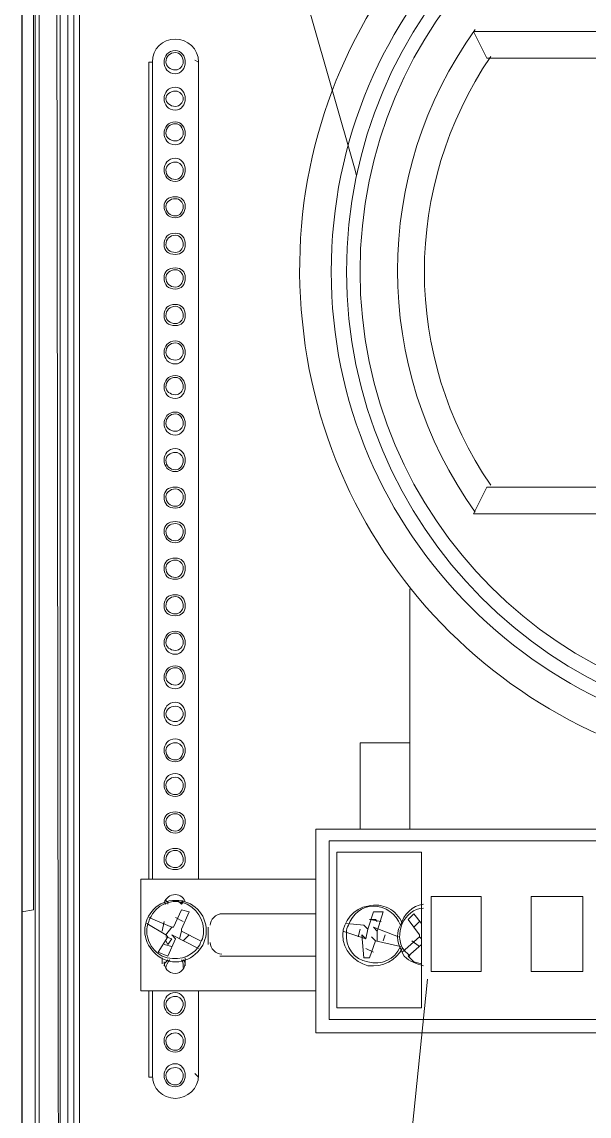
# Model space of a CAD drawing. Header units: metres. Extents: x 2999 to 3164, y 1641 to 1678.
# Drawn here: x 3010.525 to 3010.983, y 1651.341 to 1652.225 of the extents above; entities that cross this region are included whole.
import ezdxf

# ---------------------------------------------------------------- set-up
doc = ezdxf.new("R2010")
doc.units = ezdxf.units.M

msp = doc.modelspace()

# ---------------------------------------------------------------- linework, layer by layer
at = {"color": 7, "linetype": 'Continuous', "lineweight": 20, "true_color": 0x000007}
for points in [[(3010.52473, 1652.67497), (3010.52473, 1650.14374), (3010.52473, 1650.14374)], [(3010.52473, 1652.67497), (3010.52473, 1650.14374), (3010.52473, 1650.14374)], [(3010.525, 1652.67497), (3010.525, 1650.14374), (3010.525, 1650.14374)], [(3010.525, 1652.67497), (3010.525, 1650.14374), (3010.525, 1650.14374)], [(3010.56664, 1650.67606), (3010.56664, 1652.59271), (3010.56198, 1652.59737), (3010.56198, 1652.45925)], [(3010.52473, 1651.50635), (3010.53404, 1651.5079), (3010.53404, 1652.58961), (3010.52473, 1652.58961)], [(3010.56664, 1652.59271), (3010.57129, 1652.59271), (3010.57129, 1650.96627)], [(3010.5387, 1652.5834), (3010.5387, 1650.15771), (3010.5387, 1650.15771)], [(3010.5356, 1652.57564), (3010.5356, 1650.15616), (3010.5356, 1650.15616)], [(3010.55577, 1652.46546), (3010.55267, 1652.46856), (3010.55577, 1650.21979)], [(3010.56198, 1650.21979), (3010.56198, 1652.45925), (3010.55577, 1652.46546), (3010.55577, 1650.21979)], [(3010.88944, 1652.21714), (3011.42641, 1652.21714), (3011.42641, 1652.21714)], [(3010.9003, 1652.19542), (3010.88944, 1652.21714), (3010.88944, 1652.21714)], [(3010.9003, 1652.19542), (3011.414, 1652.19542), (3011.42641, 1652.21714)], [(3010.63027, 1651.53273), (3010.63027, 1652.19231), (3010.62716, 1652.19231)], [(3010.62716, 1652.19231), (3010.62716, 1651.53273), (3010.62716, 1651.53273)], [(3010.66751, 1652.19231), (3010.66441, 1652.19386), (3010.66441, 1652.19386)], [(3010.66751, 1651.53273), (3010.66751, 1652.19231), (3010.66751, 1652.19231)], [(3010.66751, 1651.53273), (3010.66751, 1652.19231), (3010.66751, 1652.19231)], [(3010.9003, 1651.84933), (3010.88944, 1651.8276), (3010.88944, 1651.8276)], [(3011.414, 1651.84933), (3010.9003, 1651.84933), (3010.9003, 1651.84933)], [(3011.42641, 1651.8276), (3010.88944, 1651.8276), (3010.88944, 1651.8276)], [(3010.83823, 1651.57309), (3010.83823, 1651.76708), (3010.83823, 1651.76708)], [(3010.83823, 1651.64292), (3010.79788, 1651.64292), (3010.79788, 1651.57309)], [(3010.76218, 1651.57309), (3011.55057, 1651.57309), (3011.55057, 1651.57309)], [(3010.76218, 1651.40858), (3010.76218, 1651.57309), (3010.76218, 1651.57309)], [(3010.77304, 1651.56377), (3010.77304, 1651.41944), (3010.77304, 1651.41944)], [(3011.54281, 1651.56377), (3010.77304, 1651.56377), (3010.77304, 1651.56377)], [(3010.84754, 1651.55446), (3010.84754, 1651.42875), (3010.77925, 1651.42875), (3010.77925, 1651.55446)], [(3010.77925, 1651.55446), (3010.84754, 1651.55446), (3010.84754, 1651.55446)], [(3010.62095, 1651.53273), (3010.62095, 1651.44272), (3010.62095, 1651.44272)], [(3010.76218, 1651.53273), (3010.62095, 1651.53273), (3010.62095, 1651.53273)], [(3010.8553, 1651.51877), (3010.89565, 1651.51877), (3010.89565, 1651.51877)], [(3010.8553, 1651.45824), (3010.8553, 1651.51877), (3010.8553, 1651.51877)], [(3010.89565, 1651.51877), (3010.89565, 1651.45824), (3010.89565, 1651.45824)], [(3010.9779, 1651.51877), (3010.9779, 1651.45824), (3010.936, 1651.45824)], [(3010.936, 1651.45824), (3010.936, 1651.51877), (3010.936, 1651.51877)], [(3010.936, 1651.51877), (3010.9779, 1651.51877), (3010.9779, 1651.51877)], [(3010.65354, 1651.49083), (3010.65354, 1651.49238), (3010.65975, 1651.50635), (3010.65354, 1651.5079), (3010.64734, 1651.49394), (3010.64579, 1651.49394), (3010.62716, 1651.5017)], [(3010.63958, 1651.51411), (3010.64113, 1651.51256), (3010.64113, 1651.51256)], [(3010.64113, 1651.51566), (3010.64268, 1651.51411), (3010.64268, 1651.51256)], [(3010.6551, 1651.51411), (3010.65354, 1651.51256), (3010.65044, 1651.51566)], [(3010.65354, 1651.51256), (3010.65354, 1651.51411), (3010.6551, 1651.51566)], [(3010.6551, 1651.49859), (3010.64889, 1651.5017), (3010.64889, 1651.5017)], [(3010.76218, 1651.5048), (3010.68458, 1651.5048), (3010.68458, 1651.5048)], [(3010.80874, 1651.50635), (3010.80408, 1651.49238), (3010.80098, 1651.49549), (3010.78701, 1651.49704)], [(3010.80564, 1651.50014), (3010.81029, 1651.50014), (3010.81184, 1651.49859)], [(3010.81495, 1651.49859), (3010.80564, 1651.50014), (3010.80564, 1651.50014)], [(3010.80874, 1651.50635), (3010.8165, 1651.50635), (3010.81184, 1651.49083), (3010.80874, 1651.49394), (3010.82891, 1651.48618)], [(3010.84754, 1651.49704), (3010.84133, 1651.5048), (3010.83667, 1651.50014), (3010.84599, 1651.48773), (3010.84599, 1651.48618), (3010.83202, 1651.47376)], [(3010.64268, 1651.47066), (3010.63492, 1651.47376), (3010.64268, 1651.48618), (3010.64113, 1651.48773), (3010.62561, 1651.49704)], [(3010.63803, 1651.49083), (3010.63958, 1651.49859), (3010.63958, 1651.49859)], [(3010.64579, 1651.49394), (3010.64113, 1651.48773), (3010.64113, 1651.48773)], [(3010.65199, 1651.48462), (3010.65354, 1651.49083), (3010.65354, 1651.49083)], [(3010.66906, 1651.48307), (3010.65354, 1651.49083), (3010.65354, 1651.49083)], [(3010.67527, 1651.49394), (3010.67527, 1651.47997), (3010.67527, 1651.47997)], [(3010.78391, 1651.49083), (3010.80253, 1651.48462), (3010.79943, 1651.48773), (3010.80098, 1651.46911), (3010.80564, 1651.46911), (3010.81029, 1651.48307), (3010.83047, 1651.47842)], [(3010.79632, 1651.48618), (3010.79788, 1651.49238), (3010.79788, 1651.49238)], [(3010.80408, 1651.49238), (3010.80253, 1651.48462), (3010.80253, 1651.48462)], [(3010.81184, 1651.48307), (3010.81184, 1651.49083), (3010.81184, 1651.49083)], [(3010.84599, 1651.49859), (3010.84133, 1651.49394), (3010.84133, 1651.49394)], [(3010.64113, 1651.48618), (3010.64579, 1651.48462), (3010.64579, 1651.48462)], [(3010.64268, 1651.47997), (3010.64113, 1651.48307), (3010.64113, 1651.48307), (3010.64268, 1651.47997), (3010.64579, 1651.48462)], [(3010.64268, 1651.47066), (3010.64889, 1651.48462), (3010.64579, 1651.48773), (3010.66751, 1651.47686)], [(3010.65975, 1651.48773), (3010.6551, 1651.48307), (3010.6551, 1651.48307)], [(3010.81029, 1651.48307), (3010.80719, 1651.48618), (3010.80719, 1651.48618)], [(3010.81805, 1651.48773), (3010.8165, 1651.48307), (3010.8165, 1651.48307)], [(3010.84599, 1651.47842), (3010.83978, 1651.48307), (3010.83978, 1651.48307)], [(3010.84599, 1651.48618), (3010.84754, 1651.48462), (3010.84754, 1651.48462)], [(3010.63958, 1651.47997), (3010.64579, 1651.47842), (3010.64579, 1651.47842)], [(3010.80253, 1651.47686), (3010.80874, 1651.47376), (3010.80874, 1651.47376)], [(3010.84754, 1651.47997), (3010.83667, 1651.47066), (3010.83667, 1651.47066)], [(3010.63803, 1651.46911), (3010.63803, 1651.46445), (3010.63803, 1651.46445)], [(3010.65665, 1651.46445), (3010.65665, 1651.46911), (3010.65665, 1651.46911)], [(3010.68458, 1651.47066), (3010.76218, 1651.47066), (3010.76218, 1651.47066)], [(3010.83667, 1651.47066), (3010.84133, 1651.466), (3010.84754, 1651.46445)], [(3010.89565, 1651.45824), (3010.8553, 1651.45824), (3010.8553, 1651.45824)], [(3010.62095, 1651.44272), (3010.76218, 1651.44272), (3010.76218, 1651.44272)], [(3010.63027, 1651.44272), (3010.63027, 1651.37288), (3010.62716, 1651.37288)], [(3010.62716, 1651.44272), (3010.62716, 1651.37288), (3010.62716, 1651.37288)], [(3010.66751, 1651.37288), (3010.66751, 1651.44272), (3010.66751, 1651.44272)], [(3010.66751, 1651.37288), (3010.66751, 1651.44272), (3010.66751, 1651.44272)], [(3010.77304, 1651.41944), (3011.54281, 1651.41944), (3011.54281, 1651.41944)], [(3011.55057, 1651.40858), (3010.76218, 1651.40858), (3010.76218, 1651.40858)], [(3010.66751, 1651.37288), (3010.66441, 1651.37599), (3010.66441, 1651.37599)]]:
    msp.add_lwpolyline(points, dxfattribs=at)
at = {"color": 30, "linetype": 'Continuous', "lineweight": 20, "true_color": 0x00001e}
for points in [[(3010.79504, 1652.10075), (3010.79349, 1652.10696), (3010.7578, 1652.23111), (3010.71589, 1652.35527), (3010.67399, 1652.45459)], [(3010.79504, 1651.08267), (3010.82143, 1651.20372), (3010.84005, 1651.33098), (3010.85246, 1651.45203)]]:
    msp.add_lwpolyline(points, dxfattribs=at)
at = {"color": 7, "linetype": 'Continuous', "lineweight": 20, "true_color": 0x000007}
for points, knots in [([(3011.07567, 1652.4251), (3010.86927, 1652.3832), (3010.72959, 1652.19076), (3010.75132, 1651.9828), (3010.75132, 1651.9828), (3010.77149, 1651.77329), (3010.94841, 1651.61344), (3011.15948, 1651.61344), (3011.15948, 1651.61344), (3011.36899, 1651.61344), (3011.54591, 1651.77329), (3011.56764, 1651.9828), (3011.56764, 1651.9828), (3011.58782, 1652.19076), (3011.44814, 1652.3832), (3011.24173, 1652.4251)], [0, 0, 0, 0, 0.0625, 0.0625, 0.0625, 0.062501, 0.125, 0.125, 0.125, 0.125001, 0.1875, 0.1875, 0.1875, 0.187501, 1, 1, 1, 1]), ([(3011.54281, 1652.02315), (3011.54281, 1652.23577), (3011.37054, 1652.40803), (3011.15948, 1652.40803), (3011.15948, 1652.40803), (3010.94686, 1652.40803), (3010.7746, 1652.23577), (3010.7746, 1652.02315), (3010.7746, 1652.02315), (3010.7746, 1651.81209), (3010.94686, 1651.63982), (3011.15948, 1651.63982), (3011.15948, 1651.63982), (3011.37054, 1651.63982), (3011.54281, 1651.81209), (3011.54281, 1652.02315)], [0, 0, 0, 0, 0.0625, 0.0625, 0.0625, 0.062501, 0.125, 0.125, 0.125, 0.125001, 0.1875, 0.1875, 0.1875, 0.187501, 1, 1, 1, 1]), ([(3011.53195, 1652.02315), (3011.53195, 1652.22956), (3011.36434, 1652.39562), (3011.15948, 1652.39562), (3011.15948, 1652.39562), (3010.95307, 1652.39562), (3010.78701, 1652.22956), (3010.78701, 1652.02315), (3010.78701, 1652.02315), (3010.78701, 1651.81829), (3010.95307, 1651.65068), (3011.15948, 1651.65068), (3011.15948, 1651.65068), (3011.36434, 1651.65068), (3011.53195, 1651.81829), (3011.53195, 1652.02315)], [0, 0, 0, 0, 0.0625, 0.0625, 0.0625, 0.062501, 0.125, 0.125, 0.125, 0.125001, 0.1875, 0.1875, 0.1875, 0.187501, 1, 1, 1, 1]), ([(3011.51953, 1652.02315), (3011.51953, 1652.22335), (3011.35813, 1652.38475), (3011.15948, 1652.38475), (3011.15948, 1652.38475), (3010.95928, 1652.38475), (3010.79788, 1652.22335), (3010.79788, 1652.02315), (3010.79788, 1652.02315), (3010.79788, 1651.8245), (3010.95928, 1651.6631), (3011.15948, 1651.6631), (3011.15948, 1651.6631), (3011.35813, 1651.6631), (3011.51953, 1651.8245), (3011.51953, 1652.02315)], [0, 0, 0, 0, 0.0625, 0.0625, 0.0625, 0.062501, 0.125, 0.125, 0.125, 0.125001, 0.1875, 0.1875, 0.1875, 0.187501, 1, 1, 1, 1]), ([(3010.66751, 1652.19231), (3010.66751, 1652.20318), (3010.6582, 1652.21094), (3010.64889, 1652.21094), (3010.64889, 1652.21094), (3010.63803, 1652.21094), (3010.63027, 1652.20318), (3010.63027, 1652.19231)], [0, 0, 0, 0, 0.125, 0.125, 0.125, 0.125001, 1, 1, 1, 1]), ([(3010.66751, 1652.19231), (3010.66751, 1652.20318), (3010.6582, 1652.21094), (3010.64889, 1652.21094), (3010.64889, 1652.21094), (3010.63803, 1652.21094), (3010.63027, 1652.20318), (3010.63027, 1652.19231)], [0, 0, 0, 0, 0.125, 0.125, 0.125, 0.125001, 1, 1, 1, 1]), ([(3010.65665, 1652.19231), (3010.65665, 1652.19697), (3010.65354, 1652.20162), (3010.64889, 1652.20162), (3010.64889, 1652.20162), (3010.64268, 1652.20162), (3010.63958, 1652.19697), (3010.63958, 1652.19231), (3010.63958, 1652.19231), (3010.63958, 1652.18766), (3010.64268, 1652.183), (3010.64889, 1652.183), (3010.64889, 1652.183), (3010.65354, 1652.183), (3010.65665, 1652.18766), (3010.65665, 1652.19231)], [0, 0, 0, 0, 0.0625, 0.0625, 0.0625, 0.062501, 0.125, 0.125, 0.125, 0.125001, 0.1875, 0.1875, 0.1875, 0.187501, 1, 1, 1, 1]), ([(3010.6551, 1652.19231), (3010.6551, 1652.19697), (3010.65199, 1652.20007), (3010.64889, 1652.20007), (3010.64889, 1652.20007), (3010.64423, 1652.20007), (3010.64113, 1652.19697), (3010.64113, 1652.19231), (3010.64113, 1652.19231), (3010.64113, 1652.18921), (3010.64423, 1652.1861), (3010.64889, 1652.1861), (3010.64889, 1652.1861), (3010.65199, 1652.1861), (3010.6551, 1652.18921), (3010.6551, 1652.19231)], [0, 0, 0, 0, 0.0625, 0.0625, 0.0625, 0.062501, 0.125, 0.125, 0.125, 0.125001, 0.1875, 0.1875, 0.1875, 0.187501, 1, 1, 1, 1]), ([(3010.65665, 1652.16283), (3010.65665, 1652.16748), (3010.65354, 1652.17214), (3010.64889, 1652.17214), (3010.64889, 1652.17214), (3010.64268, 1652.17214), (3010.63958, 1652.16748), (3010.63958, 1652.16283), (3010.63958, 1652.16283), (3010.63958, 1652.15817), (3010.64268, 1652.15351), (3010.64889, 1652.15351), (3010.64889, 1652.15351), (3010.65354, 1652.15351), (3010.65665, 1652.15817), (3010.65665, 1652.16283)], [0, 0, 0, 0, 0.0625, 0.0625, 0.0625, 0.062501, 0.125, 0.125, 0.125, 0.125001, 0.1875, 0.1875, 0.1875, 0.187501, 1, 1, 1, 1]), ([(3010.6551, 1652.16283), (3010.6551, 1652.16593), (3010.65199, 1652.16903), (3010.64889, 1652.16903), (3010.64889, 1652.16903), (3010.64423, 1652.16903), (3010.64113, 1652.16593), (3010.64113, 1652.16283), (3010.64113, 1652.16283), (3010.64113, 1652.15972), (3010.64423, 1652.15662), (3010.64889, 1652.15662), (3010.64889, 1652.15662), (3010.65199, 1652.15662), (3010.6551, 1652.15972), (3010.6551, 1652.16283)], [0, 0, 0, 0, 0.0625, 0.0625, 0.0625, 0.062501, 0.125, 0.125, 0.125, 0.125001, 0.1875, 0.1875, 0.1875, 0.187501, 1, 1, 1, 1]), ([(3010.65665, 1652.13489), (3010.65665, 1652.13955), (3010.65354, 1652.1442), (3010.64889, 1652.1442), (3010.64889, 1652.1442), (3010.64268, 1652.1442), (3010.63958, 1652.13955), (3010.63958, 1652.13489), (3010.63958, 1652.13489), (3010.63958, 1652.13023), (3010.64268, 1652.12558), (3010.64889, 1652.12558), (3010.64889, 1652.12558), (3010.65354, 1652.12558), (3010.65665, 1652.13023), (3010.65665, 1652.13489)], [0, 0, 0, 0, 0.0625, 0.0625, 0.0625, 0.062501, 0.125, 0.125, 0.125, 0.125001, 0.1875, 0.1875, 0.1875, 0.187501, 1, 1, 1, 1]), ([(3010.6551, 1652.13489), (3010.6551, 1652.13955), (3010.65199, 1652.14265), (3010.64889, 1652.14265), (3010.64889, 1652.14265), (3010.64423, 1652.14265), (3010.64113, 1652.13955), (3010.64113, 1652.13489), (3010.64113, 1652.13489), (3010.64113, 1652.13179), (3010.64423, 1652.12868), (3010.64889, 1652.12868), (3010.64889, 1652.12868), (3010.65199, 1652.12868), (3010.6551, 1652.13179), (3010.6551, 1652.13489)], [0, 0, 0, 0, 0.0625, 0.0625, 0.0625, 0.062501, 0.125, 0.125, 0.125, 0.125001, 0.1875, 0.1875, 0.1875, 0.187501, 1, 1, 1, 1]), ([(3010.65665, 1652.1054), (3010.65665, 1652.11006), (3010.65354, 1652.11472), (3010.64889, 1652.11472), (3010.64889, 1652.11472), (3010.64268, 1652.11472), (3010.63958, 1652.11006), (3010.63958, 1652.1054), (3010.63958, 1652.1054), (3010.63958, 1652.10075), (3010.64268, 1652.09609), (3010.64889, 1652.09609), (3010.64889, 1652.09609), (3010.65354, 1652.09609), (3010.65665, 1652.10075), (3010.65665, 1652.1054)], [0, 0, 0, 0, 0.0625, 0.0625, 0.0625, 0.062501, 0.125, 0.125, 0.125, 0.125001, 0.1875, 0.1875, 0.1875, 0.187501, 1, 1, 1, 1]), ([(3010.6551, 1652.1054), (3010.6551, 1652.10851), (3010.65199, 1652.11161), (3010.64889, 1652.11161), (3010.64889, 1652.11161), (3010.64423, 1652.11161), (3010.64113, 1652.10851), (3010.64113, 1652.1054), (3010.64113, 1652.1054), (3010.64113, 1652.10075), (3010.64423, 1652.09764), (3010.64889, 1652.09764), (3010.64889, 1652.09764), (3010.65199, 1652.09764), (3010.6551, 1652.10075), (3010.6551, 1652.1054)], [0, 0, 0, 0, 0.0625, 0.0625, 0.0625, 0.062501, 0.125, 0.125, 0.125, 0.125001, 0.1875, 0.1875, 0.1875, 0.187501, 1, 1, 1, 1]), ([(3010.65665, 1652.07592), (3010.65665, 1652.08057), (3010.65354, 1652.08368), (3010.64889, 1652.08368), (3010.64889, 1652.08368), (3010.64268, 1652.08368), (3010.63958, 1652.08057), (3010.63958, 1652.07592), (3010.63958, 1652.07592), (3010.63958, 1652.07126), (3010.64268, 1652.0666), (3010.64889, 1652.0666), (3010.64889, 1652.0666), (3010.65354, 1652.0666), (3010.65665, 1652.07126), (3010.65665, 1652.07592)], [0, 0, 0, 0, 0.0625, 0.0625, 0.0625, 0.062501, 0.125, 0.125, 0.125, 0.125001, 0.1875, 0.1875, 0.1875, 0.187501, 1, 1, 1, 1]), ([(3010.6551, 1652.07592), (3010.6551, 1652.07902), (3010.65199, 1652.08212), (3010.64889, 1652.08212), (3010.64889, 1652.08212), (3010.64423, 1652.08212), (3010.64113, 1652.07902), (3010.64113, 1652.07592), (3010.64113, 1652.07592), (3010.64113, 1652.07126), (3010.64423, 1652.06816), (3010.64889, 1652.06816), (3010.64889, 1652.06816), (3010.65199, 1652.06816), (3010.6551, 1652.07126), (3010.6551, 1652.07592)], [0, 0, 0, 0, 0.0625, 0.0625, 0.0625, 0.062501, 0.125, 0.125, 0.125, 0.125001, 0.1875, 0.1875, 0.1875, 0.187501, 1, 1, 1, 1]), ([(3010.65665, 1652.04488), (3010.65665, 1652.05109), (3010.65354, 1652.05419), (3010.64889, 1652.05419), (3010.64889, 1652.05419), (3010.64268, 1652.05419), (3010.63958, 1652.05109), (3010.63958, 1652.04488), (3010.63958, 1652.04488), (3010.63958, 1652.04022), (3010.64268, 1652.03712), (3010.64889, 1652.03712), (3010.64889, 1652.03712), (3010.65354, 1652.03712), (3010.65665, 1652.04022), (3010.65665, 1652.04488)], [0, 0, 0, 0, 0.0625, 0.0625, 0.0625, 0.062501, 0.125, 0.125, 0.125, 0.125001, 0.1875, 0.1875, 0.1875, 0.187501, 1, 1, 1, 1]), ([(3010.6551, 1652.04488), (3010.6551, 1652.04953), (3010.65199, 1652.05264), (3010.64889, 1652.05264), (3010.64889, 1652.05264), (3010.64423, 1652.05264), (3010.64113, 1652.04953), (3010.64113, 1652.04488), (3010.64113, 1652.04488), (3010.64113, 1652.04177), (3010.64423, 1652.03867), (3010.64889, 1652.03867), (3010.64889, 1652.03867), (3010.65199, 1652.03867), (3010.6551, 1652.04177), (3010.6551, 1652.04488)], [0, 0, 0, 0, 0.0625, 0.0625, 0.0625, 0.062501, 0.125, 0.125, 0.125, 0.125001, 0.1875, 0.1875, 0.1875, 0.187501, 1, 1, 1, 1]), ([(3010.65665, 1652.01849), (3010.65665, 1652.02315), (3010.65354, 1652.02625), (3010.64889, 1652.02625), (3010.64889, 1652.02625), (3010.64268, 1652.02625), (3010.63958, 1652.02315), (3010.63958, 1652.01849), (3010.63958, 1652.01849), (3010.63958, 1652.01229), (3010.64268, 1652.00918), (3010.64889, 1652.00918), (3010.64889, 1652.00918), (3010.65354, 1652.00918), (3010.65665, 1652.01229), (3010.65665, 1652.01849)], [0, 0, 0, 0, 0.0625, 0.0625, 0.0625, 0.062501, 0.125, 0.125, 0.125, 0.125001, 0.1875, 0.1875, 0.1875, 0.187501, 1, 1, 1, 1]), ([(3010.6551, 1652.01849), (3010.6551, 1652.0216), (3010.65199, 1652.0247), (3010.64889, 1652.0247), (3010.64889, 1652.0247), (3010.64423, 1652.0247), (3010.64113, 1652.0216), (3010.64113, 1652.01849), (3010.64113, 1652.01849), (3010.64113, 1652.01384), (3010.64423, 1652.01073), (3010.64889, 1652.01073), (3010.64889, 1652.01073), (3010.65199, 1652.01073), (3010.6551, 1652.01384), (3010.6551, 1652.01849)], [0, 0, 0, 0, 0.0625, 0.0625, 0.0625, 0.062501, 0.125, 0.125, 0.125, 0.125001, 0.1875, 0.1875, 0.1875, 0.187501, 1, 1, 1, 1]), ([(3010.65665, 1651.98746), (3010.65665, 1651.99366), (3010.65354, 1651.99677), (3010.64889, 1651.99677), (3010.64889, 1651.99677), (3010.64268, 1651.99677), (3010.63958, 1651.99366), (3010.63958, 1651.98746), (3010.63958, 1651.98746), (3010.63958, 1651.9828), (3010.64268, 1651.9797), (3010.64889, 1651.9797), (3010.64889, 1651.9797), (3010.65354, 1651.9797), (3010.65665, 1651.9828), (3010.65665, 1651.98746)], [0, 0, 0, 0, 0.0625, 0.0625, 0.0625, 0.062501, 0.125, 0.125, 0.125, 0.125001, 0.1875, 0.1875, 0.1875, 0.187501, 1, 1, 1, 1]), ([(3010.6551, 1651.98746), (3010.6551, 1651.99211), (3010.65199, 1651.99522), (3010.64889, 1651.99522), (3010.64889, 1651.99522), (3010.64423, 1651.99522), (3010.64113, 1651.99211), (3010.64113, 1651.98746), (3010.64113, 1651.98746), (3010.64113, 1651.98435), (3010.64423, 1651.98125), (3010.64889, 1651.98125), (3010.64889, 1651.98125), (3010.65199, 1651.98125), (3010.6551, 1651.98435), (3010.6551, 1651.98746)], [0, 0, 0, 0, 0.0625, 0.0625, 0.0625, 0.062501, 0.125, 0.125, 0.125, 0.125001, 0.1875, 0.1875, 0.1875, 0.187501, 1, 1, 1, 1]), ([(3010.65665, 1651.95797), (3010.65665, 1651.96262), (3010.65354, 1651.96728), (3010.64889, 1651.96728), (3010.64889, 1651.96728), (3010.64268, 1651.96728), (3010.63958, 1651.96262), (3010.63958, 1651.95797), (3010.63958, 1651.95797), (3010.63958, 1651.95331), (3010.64268, 1651.94866), (3010.64889, 1651.94866), (3010.64889, 1651.94866), (3010.65354, 1651.94866), (3010.65665, 1651.95331), (3010.65665, 1651.95797)], [0, 0, 0, 0, 0.0625, 0.0625, 0.0625, 0.062501, 0.125, 0.125, 0.125, 0.125001, 0.1875, 0.1875, 0.1875, 0.187501, 1, 1, 1, 1]), ([(3010.6551, 1651.95797), (3010.6551, 1651.96262), (3010.65199, 1651.96573), (3010.64889, 1651.96573), (3010.64889, 1651.96573), (3010.64423, 1651.96573), (3010.64113, 1651.96262), (3010.64113, 1651.95797), (3010.64113, 1651.95797), (3010.64113, 1651.95486), (3010.64423, 1651.95176), (3010.64889, 1651.95176), (3010.64889, 1651.95176), (3010.65199, 1651.95176), (3010.6551, 1651.95486), (3010.6551, 1651.95797)], [0, 0, 0, 0, 0.0625, 0.0625, 0.0625, 0.062501, 0.125, 0.125, 0.125, 0.125001, 0.1875, 0.1875, 0.1875, 0.187501, 1, 1, 1, 1]), ([(3010.65665, 1651.93003), (3010.65665, 1651.93469), (3010.65354, 1651.93935), (3010.64889, 1651.93935), (3010.64889, 1651.93935), (3010.64268, 1651.93935), (3010.63958, 1651.93469), (3010.63958, 1651.93003), (3010.63958, 1651.93003), (3010.63958, 1651.92538), (3010.64268, 1651.92072), (3010.64889, 1651.92072), (3010.64889, 1651.92072), (3010.65354, 1651.92072), (3010.65665, 1651.92538), (3010.65665, 1651.93003)], [0, 0, 0, 0, 0.0625, 0.0625, 0.0625, 0.062501, 0.125, 0.125, 0.125, 0.125001, 0.1875, 0.1875, 0.1875, 0.187501, 1, 1, 1, 1]), ([(3010.6551, 1651.93003), (3010.6551, 1651.93469), (3010.65199, 1651.93779), (3010.64889, 1651.93779), (3010.64889, 1651.93779), (3010.64423, 1651.93779), (3010.64113, 1651.93469), (3010.64113, 1651.93003), (3010.64113, 1651.93003), (3010.64113, 1651.92693), (3010.64423, 1651.92383), (3010.64889, 1651.92383), (3010.64889, 1651.92383), (3010.65199, 1651.92383), (3010.6551, 1651.92693), (3010.6551, 1651.93003)], [0, 0, 0, 0, 0.0625, 0.0625, 0.0625, 0.062501, 0.125, 0.125, 0.125, 0.125001, 0.1875, 0.1875, 0.1875, 0.187501, 1, 1, 1, 1]), ([(3010.65665, 1651.90055), (3010.65665, 1651.9052), (3010.65354, 1651.90986), (3010.64889, 1651.90986), (3010.64889, 1651.90986), (3010.64268, 1651.90986), (3010.63958, 1651.9052), (3010.63958, 1651.90055), (3010.63958, 1651.90055), (3010.63958, 1651.89589), (3010.64268, 1651.89123), (3010.64889, 1651.89123), (3010.64889, 1651.89123), (3010.65354, 1651.89123), (3010.65665, 1651.89589), (3010.65665, 1651.90055)], [0, 0, 0, 0, 0.0625, 0.0625, 0.0625, 0.062501, 0.125, 0.125, 0.125, 0.125001, 0.1875, 0.1875, 0.1875, 0.187501, 1, 1, 1, 1]), ([(3010.6551, 1651.90055), (3010.6551, 1651.9052), (3010.65199, 1651.90831), (3010.64889, 1651.90831), (3010.64889, 1651.90831), (3010.64423, 1651.90831), (3010.64113, 1651.9052), (3010.64113, 1651.90055), (3010.64113, 1651.90055), (3010.64113, 1651.89744), (3010.64423, 1651.89434), (3010.64889, 1651.89434), (3010.64889, 1651.89434), (3010.65199, 1651.89434), (3010.6551, 1651.89744), (3010.6551, 1651.90055)], [0, 0, 0, 0, 0.0625, 0.0625, 0.0625, 0.062501, 0.125, 0.125, 0.125, 0.125001, 0.1875, 0.1875, 0.1875, 0.187501, 1, 1, 1, 1]), ([(3010.65665, 1651.87106), (3010.65665, 1651.87572), (3010.65354, 1651.88037), (3010.64889, 1651.88037), (3010.64889, 1651.88037), (3010.64268, 1651.88037), (3010.63958, 1651.87572), (3010.63958, 1651.87106), (3010.63958, 1651.87106), (3010.63958, 1651.8664), (3010.64268, 1651.86175), (3010.64889, 1651.86175), (3010.64889, 1651.86175), (3010.65354, 1651.86175), (3010.65665, 1651.8664), (3010.65665, 1651.87106)], [0, 0, 0, 0, 0.0625, 0.0625, 0.0625, 0.062501, 0.125, 0.125, 0.125, 0.125001, 0.1875, 0.1875, 0.1875, 0.187501, 1, 1, 1, 1]), ([(3010.6551, 1651.87106), (3010.6551, 1651.87416), (3010.65199, 1651.87727), (3010.64889, 1651.87727), (3010.64889, 1651.87727), (3010.64423, 1651.87727), (3010.64113, 1651.87416), (3010.64113, 1651.87106), (3010.64113, 1651.87106), (3010.64113, 1651.8664), (3010.64423, 1651.8633), (3010.64889, 1651.8633), (3010.64889, 1651.8633), (3010.65199, 1651.8633), (3010.6551, 1651.8664), (3010.6551, 1651.87106)], [0, 0, 0, 0, 0.0625, 0.0625, 0.0625, 0.062501, 0.125, 0.125, 0.125, 0.125001, 0.1875, 0.1875, 0.1875, 0.187501, 1, 1, 1, 1]), ([(3010.65665, 1651.84157), (3010.65665, 1651.84623), (3010.65354, 1651.84933), (3010.64889, 1651.84933), (3010.64889, 1651.84933), (3010.64268, 1651.84933), (3010.63958, 1651.84623), (3010.63958, 1651.84157), (3010.63958, 1651.84157), (3010.63958, 1651.83536), (3010.64268, 1651.83226), (3010.64889, 1651.83226), (3010.64889, 1651.83226), (3010.65354, 1651.83226), (3010.65665, 1651.83536), (3010.65665, 1651.84157)], [0, 0, 0, 0, 0.0625, 0.0625, 0.0625, 0.062501, 0.125, 0.125, 0.125, 0.125001, 0.1875, 0.1875, 0.1875, 0.187501, 1, 1, 1, 1]), ([(3010.6551, 1651.84157), (3010.6551, 1651.84468), (3010.65199, 1651.84778), (3010.64889, 1651.84778), (3010.64889, 1651.84778), (3010.64423, 1651.84778), (3010.64113, 1651.84468), (3010.64113, 1651.84157), (3010.64113, 1651.84157), (3010.64113, 1651.83692), (3010.64423, 1651.83381), (3010.64889, 1651.83381), (3010.64889, 1651.83381), (3010.65199, 1651.83381), (3010.6551, 1651.83692), (3010.6551, 1651.84157)], [0, 0, 0, 0, 0.0625, 0.0625, 0.0625, 0.062501, 0.125, 0.125, 0.125, 0.125001, 0.1875, 0.1875, 0.1875, 0.187501, 1, 1, 1, 1]), ([(3010.65665, 1651.81364), (3010.65665, 1651.81829), (3010.65354, 1651.8214), (3010.64889, 1651.8214), (3010.64889, 1651.8214), (3010.64268, 1651.8214), (3010.63958, 1651.81829), (3010.63958, 1651.81364), (3010.63958, 1651.81364), (3010.63958, 1651.80898), (3010.64268, 1651.80433), (3010.64889, 1651.80433), (3010.64889, 1651.80433), (3010.65354, 1651.80433), (3010.65665, 1651.80898), (3010.65665, 1651.81364)], [0, 0, 0, 0, 0.0625, 0.0625, 0.0625, 0.062501, 0.125, 0.125, 0.125, 0.125001, 0.1875, 0.1875, 0.1875, 0.187501, 1, 1, 1, 1]), ([(3010.6551, 1651.81364), (3010.6551, 1651.81674), (3010.65199, 1651.81985), (3010.64889, 1651.81985), (3010.64889, 1651.81985), (3010.64423, 1651.81985), (3010.64113, 1651.81674), (3010.64113, 1651.81364), (3010.64113, 1651.81364), (3010.64113, 1651.80898), (3010.64423, 1651.80588), (3010.64889, 1651.80588), (3010.64889, 1651.80588), (3010.65199, 1651.80588), (3010.6551, 1651.80898), (3010.6551, 1651.81364)], [0, 0, 0, 0, 0.0625, 0.0625, 0.0625, 0.062501, 0.125, 0.125, 0.125, 0.125001, 0.1875, 0.1875, 0.1875, 0.187501, 1, 1, 1, 1]), ([(3010.65665, 1651.78415), (3010.65665, 1651.78881), (3010.65354, 1651.79191), (3010.64889, 1651.79191), (3010.64889, 1651.79191), (3010.64268, 1651.79191), (3010.63958, 1651.78881), (3010.63958, 1651.78415), (3010.63958, 1651.78415), (3010.63958, 1651.77794), (3010.64268, 1651.77484), (3010.64889, 1651.77484), (3010.64889, 1651.77484), (3010.65354, 1651.77484), (3010.65665, 1651.77794), (3010.65665, 1651.78415)], [0, 0, 0, 0, 0.0625, 0.0625, 0.0625, 0.062501, 0.125, 0.125, 0.125, 0.125001, 0.1875, 0.1875, 0.1875, 0.187501, 1, 1, 1, 1]), ([(3010.6551, 1651.78415), (3010.6551, 1651.78725), (3010.65199, 1651.79036), (3010.64889, 1651.79036), (3010.64889, 1651.79036), (3010.64423, 1651.79036), (3010.64113, 1651.78725), (3010.64113, 1651.78415), (3010.64113, 1651.78415), (3010.64113, 1651.77949), (3010.64423, 1651.77639), (3010.64889, 1651.77639), (3010.64889, 1651.77639), (3010.65199, 1651.77639), (3010.6551, 1651.77949), (3010.6551, 1651.78415)], [0, 0, 0, 0, 0.0625, 0.0625, 0.0625, 0.062501, 0.125, 0.125, 0.125, 0.125001, 0.1875, 0.1875, 0.1875, 0.187501, 1, 1, 1, 1]), ([(3010.65665, 1651.75311), (3010.65665, 1651.75932), (3010.65354, 1651.76242), (3010.64889, 1651.76242), (3010.64889, 1651.76242), (3010.64268, 1651.76242), (3010.63958, 1651.75932), (3010.63958, 1651.75311), (3010.63958, 1651.75311), (3010.63958, 1651.74846), (3010.64268, 1651.74535), (3010.64889, 1651.74535), (3010.64889, 1651.74535), (3010.65354, 1651.74535), (3010.65665, 1651.74846), (3010.65665, 1651.75311)], [0, 0, 0, 0, 0.0625, 0.0625, 0.0625, 0.062501, 0.125, 0.125, 0.125, 0.125001, 0.1875, 0.1875, 0.1875, 0.187501, 1, 1, 1, 1]), ([(3010.6551, 1651.75311), (3010.6551, 1651.75777), (3010.65199, 1651.76087), (3010.64889, 1651.76087), (3010.64889, 1651.76087), (3010.64423, 1651.76087), (3010.64113, 1651.75777), (3010.64113, 1651.75311), (3010.64113, 1651.75311), (3010.64113, 1651.75001), (3010.64423, 1651.7469), (3010.64889, 1651.7469), (3010.64889, 1651.7469), (3010.65199, 1651.7469), (3010.6551, 1651.75001), (3010.6551, 1651.75311)], [0, 0, 0, 0, 0.0625, 0.0625, 0.0625, 0.062501, 0.125, 0.125, 0.125, 0.125001, 0.1875, 0.1875, 0.1875, 0.187501, 1, 1, 1, 1]), ([(3010.65665, 1651.72362), (3010.65665, 1651.72828), (3010.65354, 1651.73294), (3010.64889, 1651.73294), (3010.64889, 1651.73294), (3010.64268, 1651.73294), (3010.63958, 1651.72828), (3010.63958, 1651.72362), (3010.63958, 1651.72362), (3010.63958, 1651.71897), (3010.64268, 1651.71431), (3010.64889, 1651.71431), (3010.64889, 1651.71431), (3010.65354, 1651.71431), (3010.65665, 1651.71897), (3010.65665, 1651.72362)], [0, 0, 0, 0, 0.0625, 0.0625, 0.0625, 0.062501, 0.125, 0.125, 0.125, 0.125001, 0.1875, 0.1875, 0.1875, 0.187501, 1, 1, 1, 1]), ([(3010.6551, 1651.72362), (3010.6551, 1651.72828), (3010.65199, 1651.73138), (3010.64889, 1651.73138), (3010.64889, 1651.73138), (3010.64423, 1651.73138), (3010.64113, 1651.72828), (3010.64113, 1651.72362), (3010.64113, 1651.72362), (3010.64113, 1651.72052), (3010.64423, 1651.71742), (3010.64889, 1651.71742), (3010.64889, 1651.71742), (3010.65199, 1651.71742), (3010.6551, 1651.72052), (3010.6551, 1651.72362)], [0, 0, 0, 0, 0.0625, 0.0625, 0.0625, 0.062501, 0.125, 0.125, 0.125, 0.125001, 0.1875, 0.1875, 0.1875, 0.187501, 1, 1, 1, 1]), ([(3010.65665, 1651.69569), (3010.65665, 1651.70035), (3010.65354, 1651.705), (3010.64889, 1651.705), (3010.64889, 1651.705), (3010.64268, 1651.705), (3010.63958, 1651.70035), (3010.63958, 1651.69569), (3010.63958, 1651.69569), (3010.63958, 1651.69103), (3010.64268, 1651.68638), (3010.64889, 1651.68638), (3010.64889, 1651.68638), (3010.65354, 1651.68638), (3010.65665, 1651.69103), (3010.65665, 1651.69569)], [0, 0, 0, 0, 0.0625, 0.0625, 0.0625, 0.062501, 0.125, 0.125, 0.125, 0.125001, 0.1875, 0.1875, 0.1875, 0.187501, 1, 1, 1, 1]), ([(3010.6551, 1651.69569), (3010.6551, 1651.70035), (3010.65199, 1651.70345), (3010.64889, 1651.70345), (3010.64889, 1651.70345), (3010.64423, 1651.70345), (3010.64113, 1651.70035), (3010.64113, 1651.69569), (3010.64113, 1651.69569), (3010.64113, 1651.69259), (3010.64423, 1651.68948), (3010.64889, 1651.68948), (3010.64889, 1651.68948), (3010.65199, 1651.68948), (3010.6551, 1651.69259), (3010.6551, 1651.69569)], [0, 0, 0, 0, 0.0625, 0.0625, 0.0625, 0.062501, 0.125, 0.125, 0.125, 0.125001, 0.1875, 0.1875, 0.1875, 0.187501, 1, 1, 1, 1]), ([(3010.65665, 1651.6662), (3010.65665, 1651.67086), (3010.65354, 1651.67551), (3010.64889, 1651.67551), (3010.64889, 1651.67551), (3010.64268, 1651.67551), (3010.63958, 1651.67086), (3010.63958, 1651.6662), (3010.63958, 1651.6662), (3010.63958, 1651.66155), (3010.64268, 1651.65689), (3010.64889, 1651.65689), (3010.64889, 1651.65689), (3010.65354, 1651.65689), (3010.65665, 1651.66155), (3010.65665, 1651.6662)], [0, 0, 0, 0, 0.0625, 0.0625, 0.0625, 0.062501, 0.125, 0.125, 0.125, 0.125001, 0.1875, 0.1875, 0.1875, 0.187501, 1, 1, 1, 1]), ([(3010.6551, 1651.6662), (3010.6551, 1651.66931), (3010.65199, 1651.67241), (3010.64889, 1651.67241), (3010.64889, 1651.67241), (3010.64423, 1651.67241), (3010.64113, 1651.66931), (3010.64113, 1651.6662), (3010.64113, 1651.6662), (3010.64113, 1651.6631), (3010.64423, 1651.65999), (3010.64889, 1651.65999), (3010.64889, 1651.65999), (3010.65199, 1651.65999), (3010.6551, 1651.6631), (3010.6551, 1651.6662)], [0, 0, 0, 0, 0.0625, 0.0625, 0.0625, 0.062501, 0.125, 0.125, 0.125, 0.125001, 0.1875, 0.1875, 0.1875, 0.187501, 1, 1, 1, 1]), ([(3010.65665, 1651.63672), (3010.65665, 1651.64137), (3010.65354, 1651.64603), (3010.64889, 1651.64603), (3010.64889, 1651.64603), (3010.64268, 1651.64603), (3010.63958, 1651.64137), (3010.63958, 1651.63672), (3010.63958, 1651.63672), (3010.63958, 1651.63206), (3010.64268, 1651.6274), (3010.64889, 1651.6274), (3010.64889, 1651.6274), (3010.65354, 1651.6274), (3010.65665, 1651.63206), (3010.65665, 1651.63672)], [0, 0, 0, 0, 0.0625, 0.0625, 0.0625, 0.062501, 0.125, 0.125, 0.125, 0.125001, 0.1875, 0.1875, 0.1875, 0.187501, 1, 1, 1, 1]), ([(3010.6551, 1651.63672), (3010.6551, 1651.63982), (3010.65199, 1651.64292), (3010.64889, 1651.64292), (3010.64889, 1651.64292), (3010.64423, 1651.64292), (3010.64113, 1651.63982), (3010.64113, 1651.63672), (3010.64113, 1651.63672), (3010.64113, 1651.63206), (3010.64423, 1651.62896), (3010.64889, 1651.62896), (3010.64889, 1651.62896), (3010.65199, 1651.62896), (3010.6551, 1651.63206), (3010.6551, 1651.63672)], [0, 0, 0, 0, 0.0625, 0.0625, 0.0625, 0.062501, 0.125, 0.125, 0.125, 0.125001, 0.1875, 0.1875, 0.1875, 0.187501, 1, 1, 1, 1]), ([(3010.65665, 1651.60878), (3010.65665, 1651.61344), (3010.65354, 1651.61809), (3010.64889, 1651.61809), (3010.64889, 1651.61809), (3010.64268, 1651.61809), (3010.63958, 1651.61344), (3010.63958, 1651.60878), (3010.63958, 1651.60878), (3010.63958, 1651.60412), (3010.64268, 1651.59947), (3010.64889, 1651.59947), (3010.64889, 1651.59947), (3010.65354, 1651.59947), (3010.65665, 1651.60412), (3010.65665, 1651.60878)], [0, 0, 0, 0, 0.0625, 0.0625, 0.0625, 0.062501, 0.125, 0.125, 0.125, 0.125001, 0.1875, 0.1875, 0.1875, 0.187501, 1, 1, 1, 1]), ([(3010.6551, 1651.60878), (3010.6551, 1651.61188), (3010.65199, 1651.61499), (3010.64889, 1651.61499), (3010.64889, 1651.61499), (3010.64423, 1651.61499), (3010.64113, 1651.61188), (3010.64113, 1651.60878), (3010.64113, 1651.60878), (3010.64113, 1651.60412), (3010.64423, 1651.60102), (3010.64889, 1651.60102), (3010.64889, 1651.60102), (3010.65199, 1651.60102), (3010.6551, 1651.60412), (3010.6551, 1651.60878)], [0, 0, 0, 0, 0.0625, 0.0625, 0.0625, 0.062501, 0.125, 0.125, 0.125, 0.125001, 0.1875, 0.1875, 0.1875, 0.187501, 1, 1, 1, 1]), ([(3010.65665, 1651.57929), (3010.65665, 1651.58395), (3010.65354, 1651.58705), (3010.64889, 1651.58705), (3010.64889, 1651.58705), (3010.64268, 1651.58705), (3010.63958, 1651.58395), (3010.63958, 1651.57929), (3010.63958, 1651.57929), (3010.63958, 1651.57464), (3010.64268, 1651.56998), (3010.64889, 1651.56998), (3010.64889, 1651.56998), (3010.65354, 1651.56998), (3010.65665, 1651.57464), (3010.65665, 1651.57929)], [0, 0, 0, 0, 0.0625, 0.0625, 0.0625, 0.062501, 0.125, 0.125, 0.125, 0.125001, 0.1875, 0.1875, 0.1875, 0.187501, 1, 1, 1, 1]), ([(3010.6551, 1651.57929), (3010.6551, 1651.5824), (3010.65199, 1651.5855), (3010.64889, 1651.5855), (3010.64889, 1651.5855), (3010.64423, 1651.5855), (3010.64113, 1651.5824), (3010.64113, 1651.57929), (3010.64113, 1651.57929), (3010.64113, 1651.57464), (3010.64423, 1651.57153), (3010.64889, 1651.57153), (3010.64889, 1651.57153), (3010.65199, 1651.57153), (3010.6551, 1651.57464), (3010.6551, 1651.57929)], [0, 0, 0, 0, 0.0625, 0.0625, 0.0625, 0.062501, 0.125, 0.125, 0.125, 0.125001, 0.1875, 0.1875, 0.1875, 0.187501, 1, 1, 1, 1]), ([(3010.65665, 1651.54825), (3010.65665, 1651.55446), (3010.65354, 1651.55757), (3010.64889, 1651.55757), (3010.64889, 1651.55757), (3010.64268, 1651.55757), (3010.63958, 1651.55446), (3010.63958, 1651.54825), (3010.63958, 1651.54825), (3010.63958, 1651.5436), (3010.64268, 1651.54049), (3010.64889, 1651.54049), (3010.64889, 1651.54049), (3010.65354, 1651.54049), (3010.65665, 1651.5436), (3010.65665, 1651.54825)], [0, 0, 0, 0, 0.0625, 0.0625, 0.0625, 0.062501, 0.125, 0.125, 0.125, 0.125001, 0.1875, 0.1875, 0.1875, 0.187501, 1, 1, 1, 1]), ([(3010.6551, 1651.54825), (3010.6551, 1651.55291), (3010.65199, 1651.55601), (3010.64889, 1651.55601), (3010.64889, 1651.55601), (3010.64423, 1651.55601), (3010.64113, 1651.55291), (3010.64113, 1651.54825), (3010.64113, 1651.54825), (3010.64113, 1651.54515), (3010.64423, 1651.54205), (3010.64889, 1651.54205), (3010.64889, 1651.54205), (3010.65199, 1651.54205), (3010.6551, 1651.54515), (3010.6551, 1651.54825)], [0, 0, 0, 0, 0.0625, 0.0625, 0.0625, 0.062501, 0.125, 0.125, 0.125, 0.125001, 0.1875, 0.1875, 0.1875, 0.187501, 1, 1, 1, 1]), ([(3010.67062, 1651.48462), (3010.67372, 1651.49549), (3010.66906, 1651.50635), (3010.6582, 1651.51256), (3010.6582, 1651.51256), (3010.64889, 1651.51722), (3010.63647, 1651.51411), (3010.63027, 1651.5048)], [0, 0, 0, 0, 0.125, 0.125, 0.125, 0.125001, 1, 1, 1, 1]), ([(3010.65665, 1651.51411), (3010.65665, 1651.51722), (3010.65199, 1651.52032), (3010.64889, 1651.52032), (3010.64889, 1651.52032), (3010.64423, 1651.52032), (3010.64113, 1651.51722), (3010.63958, 1651.51411)], [0, 0, 0, 0, 0.125, 0.125, 0.125, 0.125001, 1, 1, 1, 1]), ([(3010.67372, 1651.49083), (3010.67372, 1651.5048), (3010.66286, 1651.51566), (3010.64889, 1651.51566), (3010.64889, 1651.51566), (3010.63492, 1651.51566), (3010.62406, 1651.5048), (3010.62406, 1651.49083), (3010.62406, 1651.49083), (3010.62406, 1651.47842), (3010.63492, 1651.466), (3010.64889, 1651.466), (3010.64889, 1651.466), (3010.66286, 1651.466), (3010.67372, 1651.47842), (3010.67372, 1651.49083)], [0, 0, 0, 0, 0.0625, 0.0625, 0.0625, 0.062501, 0.125, 0.125, 0.125, 0.125001, 0.1875, 0.1875, 0.1875, 0.187501, 1, 1, 1, 1]), ([(3010.83202, 1651.49704), (3010.82736, 1651.5079), (3010.8165, 1651.51411), (3010.80408, 1651.51101), (3010.80408, 1651.51101), (3010.79322, 1651.50946), (3010.78391, 1651.49859), (3010.78391, 1651.48773), (3010.78391, 1651.48773), (3010.78391, 1651.47531), (3010.79322, 1651.466), (3010.80408, 1651.4629), (3010.80408, 1651.4629), (3010.8165, 1651.46135), (3010.82736, 1651.46755), (3010.83202, 1651.47686)], [0, 0, 0, 0, 0.0625, 0.0625, 0.0625, 0.062501, 0.125, 0.125, 0.125, 0.125001, 0.1875, 0.1875, 0.1875, 0.187501, 1, 1, 1, 1]), ([(3010.83047, 1651.49549), (3010.82736, 1651.5048), (3010.81805, 1651.51101), (3010.80874, 1651.51101), (3010.80874, 1651.51101), (3010.79943, 1651.51101), (3010.79167, 1651.5048), (3010.78856, 1651.49549)], [0, 0, 0, 0, 0.125, 0.125, 0.125, 0.125001, 1, 1, 1, 1]), ([(3010.84909, 1651.51256), (3010.83978, 1651.51101), (3010.83357, 1651.5048), (3010.83047, 1651.49549), (3010.83047, 1651.49549), (3010.82581, 1651.48773), (3010.82891, 1651.47842), (3010.83357, 1651.47066)], [0, 0, 0, 0, 0.125, 0.125, 0.125, 0.125001, 1, 1, 1, 1]), ([(3010.84909, 1651.50946), (3010.84133, 1651.50946), (3010.83512, 1651.50325), (3010.83202, 1651.49704), (3010.83202, 1651.49704), (3010.82891, 1651.48928), (3010.82891, 1651.48152), (3010.83357, 1651.47531)], [0, 0, 0, 0, 0.125, 0.125, 0.125, 0.125001, 1, 1, 1, 1]), ([(3010.62716, 1651.49859), (3010.62251, 1651.48773), (3010.62871, 1651.47531), (3010.63803, 1651.47066), (3010.63803, 1651.47066), (3010.64889, 1651.466), (3010.6613, 1651.46911), (3010.66751, 1651.47842)], [0, 0, 0, 0, 0.125, 0.125, 0.125, 0.125001, 1, 1, 1, 1]), ([(3010.78701, 1651.48928), (3010.78546, 1651.47842), (3010.79322, 1651.46755), (3010.80408, 1651.466), (3010.80408, 1651.466), (3010.81495, 1651.4629), (3010.82581, 1651.46755), (3010.83047, 1651.47842)], [0, 0, 0, 0, 0.125, 0.125, 0.125, 0.125001, 1, 1, 1, 1]), ([(3010.63958, 1651.466), (3010.63958, 1651.46135), (3010.64268, 1651.45669), (3010.64889, 1651.45669), (3010.64889, 1651.45669), (3010.65354, 1651.45669), (3010.65665, 1651.46135), (3010.65665, 1651.466)], [0, 0, 0, 0, 0.125, 0.125, 0.125, 0.125001, 1, 1, 1, 1]), ([(3010.65665, 1651.43186), (3010.65665, 1651.43651), (3010.65354, 1651.44117), (3010.64889, 1651.44117), (3010.64889, 1651.44117), (3010.64268, 1651.44117), (3010.63958, 1651.43651), (3010.63958, 1651.43186), (3010.63958, 1651.43186), (3010.63958, 1651.4272), (3010.64268, 1651.42255), (3010.64889, 1651.42255), (3010.64889, 1651.42255), (3010.65354, 1651.42255), (3010.65665, 1651.4272), (3010.65665, 1651.43186)], [0, 0, 0, 0, 0.0625, 0.0625, 0.0625, 0.062501, 0.125, 0.125, 0.125, 0.125001, 0.1875, 0.1875, 0.1875, 0.187501, 1, 1, 1, 1]), ([(3010.6551, 1651.43186), (3010.6551, 1651.43496), (3010.65199, 1651.43807), (3010.64889, 1651.43807), (3010.64889, 1651.43807), (3010.64423, 1651.43807), (3010.64113, 1651.43496), (3010.64113, 1651.43186), (3010.64113, 1651.43186), (3010.64113, 1651.42875), (3010.64423, 1651.4241), (3010.64889, 1651.4241), (3010.64889, 1651.4241), (3010.65199, 1651.4241), (3010.6551, 1651.42875), (3010.6551, 1651.43186)], [0, 0, 0, 0, 0.0625, 0.0625, 0.0625, 0.062501, 0.125, 0.125, 0.125, 0.125001, 0.1875, 0.1875, 0.1875, 0.187501, 1, 1, 1, 1]), ([(3010.65665, 1651.40237), (3010.65665, 1651.40703), (3010.65354, 1651.41168), (3010.64889, 1651.41168), (3010.64889, 1651.41168), (3010.64268, 1651.41168), (3010.63958, 1651.40703), (3010.63958, 1651.40237), (3010.63958, 1651.40237), (3010.63958, 1651.39772), (3010.64268, 1651.39306), (3010.64889, 1651.39306), (3010.64889, 1651.39306), (3010.65354, 1651.39306), (3010.65665, 1651.39772), (3010.65665, 1651.40237)], [0, 0, 0, 0, 0.0625, 0.0625, 0.0625, 0.062501, 0.125, 0.125, 0.125, 0.125001, 0.1875, 0.1875, 0.1875, 0.187501, 1, 1, 1, 1]), ([(3010.6551, 1651.40237), (3010.6551, 1651.40548), (3010.65199, 1651.40858), (3010.64889, 1651.40858), (3010.64889, 1651.40858), (3010.64423, 1651.40858), (3010.64113, 1651.40548), (3010.64113, 1651.40237), (3010.64113, 1651.40237), (3010.64113, 1651.39772), (3010.64423, 1651.39461), (3010.64889, 1651.39461), (3010.64889, 1651.39461), (3010.65199, 1651.39461), (3010.6551, 1651.39772), (3010.6551, 1651.40237)], [0, 0, 0, 0, 0.0625, 0.0625, 0.0625, 0.062501, 0.125, 0.125, 0.125, 0.125001, 0.1875, 0.1875, 0.1875, 0.187501, 1, 1, 1, 1]), ([(3010.65665, 1651.37444), (3010.65665, 1651.37909), (3010.65354, 1651.38375), (3010.64889, 1651.38375), (3010.64889, 1651.38375), (3010.64268, 1651.38375), (3010.63958, 1651.37909), (3010.63958, 1651.37444), (3010.63958, 1651.37444), (3010.63958, 1651.36978), (3010.64268, 1651.36512), (3010.64889, 1651.36512), (3010.64889, 1651.36512), (3010.65354, 1651.36512), (3010.65665, 1651.36978), (3010.65665, 1651.37444)], [0, 0, 0, 0, 0.0625, 0.0625, 0.0625, 0.062501, 0.125, 0.125, 0.125, 0.125001, 0.1875, 0.1875, 0.1875, 0.187501, 1, 1, 1, 1]), ([(3010.6551, 1651.37444), (3010.6551, 1651.37754), (3010.65199, 1651.38064), (3010.64889, 1651.38064), (3010.64889, 1651.38064), (3010.64423, 1651.38064), (3010.64113, 1651.37754), (3010.64113, 1651.37444), (3010.64113, 1651.37444), (3010.64113, 1651.36978), (3010.64423, 1651.36668), (3010.64889, 1651.36668), (3010.64889, 1651.36668), (3010.65199, 1651.36668), (3010.6551, 1651.36978), (3010.6551, 1651.37444)], [0, 0, 0, 0, 0.0625, 0.0625, 0.0625, 0.062501, 0.125, 0.125, 0.125, 0.125001, 0.1875, 0.1875, 0.1875, 0.187501, 1, 1, 1, 1]), ([(3010.63027, 1651.37444), (3010.63027, 1651.36357), (3010.63803, 1651.35581), (3010.64889, 1651.35581), (3010.64889, 1651.35581), (3010.6582, 1651.35581), (3010.66751, 1651.36357), (3010.66751, 1651.37444)], [0, 0, 0, 0, 0.125, 0.125, 0.125, 0.125001, 1, 1, 1, 1]), ([(3010.63027, 1651.37444), (3010.63027, 1651.36357), (3010.63803, 1651.35581), (3010.64889, 1651.35581), (3010.64889, 1651.35581), (3010.6582, 1651.35581), (3010.66751, 1651.36357), (3010.66751, 1651.37444)], [0, 0, 0, 0, 0.125, 0.125, 0.125, 0.125001, 1, 1, 1, 1])]:
    msp.add_open_spline(points, degree=3, knots=knots, dxfattribs=at)
for points in [[(3010.89099, 1652.2187), (3010.80719, 1652.1023), (3010.80719, 1651.94555), (3010.89099, 1651.82916)], [(3010.90341, 1652.19697), (3010.83202, 1652.09144), (3010.83202, 1651.95486), (3010.90341, 1651.85088)], [(3010.63027, 1651.5048), (3010.62871, 1651.5017), (3010.62716, 1651.50014), (3010.62716, 1651.49859)], [(3010.68614, 1651.5048), (3010.68148, 1651.5048), (3010.67682, 1651.50014), (3010.67682, 1651.49549)], [(3010.78856, 1651.49549), (3010.78701, 1651.49394), (3010.78701, 1651.49238), (3010.78701, 1651.48928)], [(3010.66751, 1651.47842), (3010.66906, 1651.47997), (3010.66906, 1651.48307), (3010.67062, 1651.48462)], [(3010.67682, 1651.48152), (3010.67682, 1651.47686), (3010.68148, 1651.47221), (3010.68614, 1651.47221)], [(3010.83357, 1651.47531), (3010.83512, 1651.47376), (3010.83667, 1651.47221), (3010.83823, 1651.47066)], [(3010.64268, 1651.46755), (3010.64113, 1651.466), (3010.63958, 1651.46445), (3010.63958, 1651.4629)], [(3010.64423, 1651.46755), (3010.64268, 1651.466), (3010.64113, 1651.4629), (3010.64113, 1651.46135)], [(3010.6551, 1651.46135), (3010.6551, 1651.4629), (3010.6551, 1651.466), (3010.65354, 1651.46755)], [(3010.65665, 1651.4629), (3010.65665, 1651.46445), (3010.65665, 1651.466), (3010.6551, 1651.46755)], [(3010.83357, 1651.47066), (3010.83823, 1651.466), (3010.84288, 1651.46445), (3010.84909, 1651.4629)]]:
    msp.add_open_spline(points, degree=3, dxfattribs=at)

doc.saveas('drawing.dxf')
